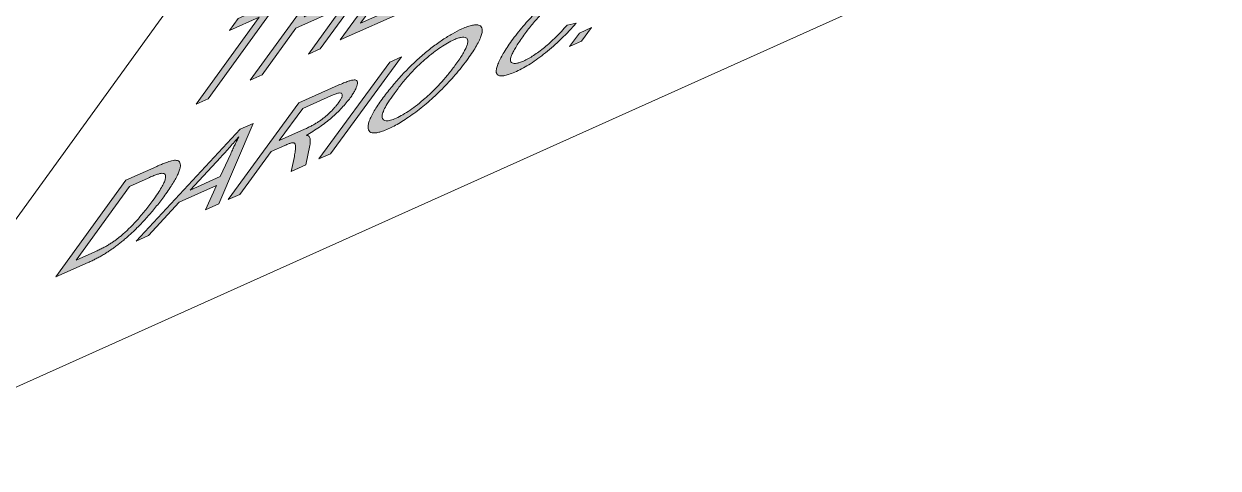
# Model space of a CAD drawing. Header units: millimetres. Extents: x 63.4 to 146.5, y -188.5 to -109.4.
# Drawn here: x 91.57 to 108.88, y -188.48 to -182.04 of the extents above; entities that cross this region are included whole.
import ezdxf

# ---------------------------------------------------------------- set-up
doc = ezdxf.new("R2010")
doc.units = ezdxf.units.MM
doc.header["$MEASUREMENT"] = 0
doc.layers.add('Ebene 1', color=7, linetype='Continuous', lineweight=0)

# ---------------------------------------------------------------- blocks, each defined once
blk = doc.blocks.new('Block_3')
at = {"layer": 'Ebene 1'}
blk.add_lwpolyline([(108.203, -161.709), (88.838, -188.484), (63.429, -151.578), (79.28, -121.897)], close=True, dxfattribs=at)
blk = doc.blocks.new('Block_2')
at = {"layer": 'Ebene 1'}
blk.add_blockref('Block_3', (0, 0), dxfattribs=at)
blk = doc.blocks.new('Block_7')
at = {"layer": 'Ebene 1', "true_color": 0x1d1d1b, "transparency": 33554687}
h = blk.add_hatch(color=250, dxfattribs=at)
h.dxf.hatch_style = 2
h.paths.add_polyline_path([(98.129, -180.431), (97.194, -180.846), (96.152, -182.277), (97.113, -181.848), (97.236, -181.679), (96.446, -182.032), (96.799, -181.548), (97.512, -181.23), (97.636, -181.06), (96.923, -181.378), (97.242, -180.94), (98.005, -180.601), (98.129, -180.431)])
h = blk.add_hatch(color=250, dxfattribs=at)
h.dxf.hatch_style = 2
h.paths.add_polyline_path([(96.906, -180.974), (96.734, -181.051), (96.304, -181.641), (95.632, -181.941), (96.06, -181.35), (95.887, -181.427), (94.85, -182.858), (95.022, -182.781), (95.511, -182.108), (96.183, -181.808), (95.693, -182.482), (95.864, -182.405), (96.906, -180.974)])
h = blk.add_hatch(color=250, dxfattribs=at)
h.dxf.hatch_style = 2
edge = h.paths.add_edge_path()
edge.add_spline(control_points=[(99.785, -181.28), (99.757, -181.293), (99.728, -181.307), (99.699, -181.322), (99.67, -181.338), (99.64, -181.355), (99.609, -181.373), (99.578, -181.392), (99.546, -181.412), (99.514, -181.434), (99.481, -181.456), (99.448, -181.479), (99.414, -181.504), (99.38, -181.528), (99.347, -181.554), (99.313, -181.581), (99.28, -181.607), (99.246, -181.635), (99.213, -181.664), (99.179, -181.693), (99.146, -181.722), (99.113, -181.753), (99.08, -181.784), (99.047, -181.816), (99.014, -181.849), (98.982, -181.882), (98.95, -181.915), (98.919, -181.949), (98.887, -181.982), (98.857, -182.017), (98.827, -182.052), (98.797, -182.086), (98.768, -182.122), (98.739, -182.157), (98.711, -182.193), (98.683, -182.229), (98.656, -182.266), (98.631, -182.299), (98.608, -182.331), (98.588, -182.362), (98.567, -182.393), (98.547, -182.423), (98.53, -182.452), (98.512, -182.48), (98.497, -182.508), (98.483, -182.534), (98.468, -182.561), (98.456, -182.586), (98.445, -182.611), (98.435, -182.635), (98.427, -182.657), (98.422, -182.676), (98.417, -182.695), (98.414, -182.713), (98.414, -182.727), (98.414, -182.742), (98.416, -182.755), (98.421, -182.765), (98.426, -182.776), (98.433, -182.784), (98.443, -182.789), (98.454, -182.795), (98.467, -182.798), (98.483, -182.798), (98.499, -182.799), (98.518, -182.797), (98.54, -182.792), (98.562, -182.787), (98.587, -182.78), (98.615, -182.77), (98.643, -182.76), (98.674, -182.748), (98.708, -182.733), (98.74, -182.718), (98.774, -182.701), (98.808, -182.682), (98.842, -182.664), (98.876, -182.643), (98.911, -182.621), (98.947, -182.598), (98.982, -182.574), (99.019, -182.548), (99.055, -182.521), (99.092, -182.493), (99.129, -182.463), (99.167, -182.433), (99.204, -182.401), (99.242, -182.368), (99.279, -182.335), (99.316, -182.3), (99.353, -182.265), (99.39, -182.229), (99.427, -182.191), (99.464, -182.153), (99.501, -182.114), (99.538, -182.074), (99.574, -182.032), (99.574, -182.032), (99.442, -182.06), (99.442, -182.06), (99.414, -182.092), (99.387, -182.122), (99.36, -182.152), (99.332, -182.181), (99.305, -182.21), (99.278, -182.237), (99.25, -182.264), (99.223, -182.29), (99.196, -182.314), (99.168, -182.339), (99.141, -182.362), (99.113, -182.385), (99.086, -182.407), (99.06, -182.428), (99.034, -182.447), (99.007, -182.466), (98.982, -182.484), (98.956, -182.501), (98.931, -182.517), (98.906, -182.532), (98.881, -182.545), (98.857, -182.559), (98.832, -182.571), (98.809, -182.582), (98.79, -182.59), (98.772, -182.597), (98.756, -182.602), (98.74, -182.608), (98.725, -182.612), (98.711, -182.614), (98.698, -182.617), (98.685, -182.617), (98.674, -182.617), (98.664, -182.616), (98.654, -182.614), (98.646, -182.61), (98.637, -182.606), (98.631, -182.601), (98.626, -182.594), (98.622, -182.587), (98.62, -182.578), (98.62, -182.567), (98.62, -182.556), (98.622, -182.543), (98.627, -182.528), (98.631, -182.513), (98.638, -182.496), (98.647, -182.476), (98.656, -182.458), (98.666, -182.438), (98.678, -182.417), (98.689, -182.396), (98.703, -182.373), (98.718, -182.349), (98.733, -182.325), (98.75, -182.299), (98.769, -182.272), (98.788, -182.245), (98.808, -182.216), (98.83, -182.186), (98.847, -182.163), (98.865, -182.14), (98.883, -182.117), (98.902, -182.093), (98.921, -182.07), (98.941, -182.046), (98.961, -182.022), (98.981, -181.997), (99.003, -181.973), (99.024, -181.948), (99.046, -181.924), (99.069, -181.899), (99.091, -181.874), (99.114, -181.85), (99.138, -181.827), (99.162, -181.803), (99.186, -181.78), (99.21, -181.757), (99.234, -181.735), (99.259, -181.713), (99.284, -181.692), (99.309, -181.67), (99.335, -181.649), (99.361, -181.629), (99.387, -181.609), (99.413, -181.589), (99.438, -181.571), (99.464, -181.553), (99.489, -181.537), (99.514, -181.521), (99.539, -181.506), (99.564, -181.491), (99.588, -181.478), (99.613, -181.465), (99.637, -181.453), (99.662, -181.442), (99.683, -181.433), (99.702, -181.425), (99.719, -181.419), (99.736, -181.414), (99.752, -181.41), (99.765, -181.408), (99.778, -181.406), (99.789, -181.406), (99.799, -181.407), (99.808, -181.409), (99.815, -181.413), (99.821, -181.418), (99.826, -181.424), (99.829, -181.431), (99.83, -181.441), (99.831, -181.451), (99.83, -181.462), (99.826, -181.476), (99.823, -181.49), (99.818, -181.506), (99.811, -181.524), (99.803, -181.542), (99.794, -181.562), (99.783, -181.584), (99.783, -181.584), (99.98, -181.467), (99.98, -181.467), (99.996, -181.438), (100.008, -181.413), (100.017, -181.389), (100.027, -181.366), (100.033, -181.345), (100.037, -181.327), (100.04, -181.308), (100.041, -181.292), (100.038, -181.279), (100.036, -181.266), (100.03, -181.255), (100.022, -181.247), (100.014, -181.238), (100.003, -181.233), (99.989, -181.23), (99.975, -181.227), (99.958, -181.227), (99.938, -181.23), (99.918, -181.233), (99.896, -181.238), (99.87, -181.247), (99.844, -181.255), (99.816, -181.266), (99.785, -181.28)], knot_values=[0, 0, 0, 0, 1, 1, 1, 2, 2, 2, 3, 3, 3, 4, 4, 4, 5, 5, 5, 6, 6, 6, 7, 7, 7, 8, 8, 8, 9, 9, 9, 10, 10, 10, 11, 11, 11, 12, 12, 12, 13, 13, 13, 14, 14, 14, 15, 15, 15, 16, 16, 16, 17, 17, 17, 18, 18, 18, 19, 19, 19, 20, 20, 20, 21, 21, 21, 22, 22, 22, 23, 23, 23, 24, 24, 24, 25, 25, 25, 26, 26, 26, 27, 27, 27, 28, 28, 28, 29, 29, 29, 30, 30, 30, 31, 31, 31, 32, 32, 32, 33, 33, 33, 34, 34, 34, 35, 35, 35, 36, 36, 36, 37, 37, 37, 38, 38, 38, 39, 39, 39, 40, 40, 40, 41, 41, 41, 42, 42, 42, 43, 43, 43, 44, 44, 44, 45, 45, 45, 46, 46, 46, 47, 47, 47, 48, 48, 48, 49, 49, 49, 50, 50, 50, 51, 51, 51, 52, 52, 52, 53, 53, 53, 54, 54, 54, 55, 55, 55, 56, 56, 56, 57, 57, 57, 58, 58, 58, 59, 59, 59, 60, 60, 60, 61, 61, 61, 62, 62, 62, 63, 63, 63, 64, 64, 64, 65, 65, 65, 66, 66, 66, 67, 67, 67, 68, 68, 68, 69, 69, 69, 70, 70, 70, 71, 71, 71, 72, 72, 72, 73, 73, 73, 74, 74, 74, 75, 75, 75, 76, 76, 76, 77, 77, 77, 78, 78, 78, 79, 79, 79, 80, 80, 80, 81, 81, 81, 82, 82, 82, 82], degree=3, periodic=0)
edge.add_line((99.785, -181.28), (99.785, -181.28))
h = blk.add_hatch(color=250, dxfattribs=at)
h.dxf.hatch_style = 2
h.paths.add_polyline_path([(95.705, -181.508), (94.673, -181.967), (94.55, -182.138), (94.978, -181.947), (94.067, -183.207), (94.24, -183.13), (95.152, -181.87), (95.582, -181.679), (95.705, -181.508)])
h = blk.add_hatch(color=250, dxfattribs=at)
h.dxf.hatch_style = 2
edge = h.paths.add_edge_path()
edge.add_spline(control_points=[(97.917, -182.116), (97.872, -182.136), (97.827, -182.159), (97.78, -182.186), (97.733, -182.212), (97.686, -182.242), (97.637, -182.275), (97.588, -182.308), (97.538, -182.344), (97.487, -182.383), (97.437, -182.422), (97.385, -182.465), (97.332, -182.51), (97.279, -182.556), (97.228, -182.604), (97.178, -182.652), (97.127, -182.701), (97.079, -182.752), (97.031, -182.804), (96.983, -182.856), (96.937, -182.91), (96.892, -182.965), (96.847, -183.02), (96.803, -183.076), (96.761, -183.134), (96.738, -183.165), (96.717, -183.195), (96.698, -183.223), (96.679, -183.252), (96.662, -183.28), (96.646, -183.306), (96.631, -183.332), (96.617, -183.358), (96.605, -183.382), (96.593, -183.406), (96.583, -183.43), (96.575, -183.452), (96.567, -183.474), (96.562, -183.494), (96.559, -183.511), (96.556, -183.529), (96.556, -183.545), (96.558, -183.558), (96.56, -183.572), (96.564, -183.584), (96.571, -183.593), (96.577, -183.603), (96.587, -183.611), (96.598, -183.616), (96.61, -183.621), (96.625, -183.624), (96.641, -183.625), (96.658, -183.625), (96.676, -183.623), (96.697, -183.619), (96.718, -183.615), (96.741, -183.609), (96.766, -183.6), (96.792, -183.592), (96.819, -183.581), (96.85, -183.567), (96.877, -183.555), (96.905, -183.541), (96.935, -183.525), (96.964, -183.51), (96.994, -183.492), (97.025, -183.474), (97.056, -183.455), (97.088, -183.434), (97.121, -183.412), (97.153, -183.39), (97.187, -183.366), (97.222, -183.341), (97.256, -183.316), (97.29, -183.29), (97.325, -183.263), (97.359, -183.236), (97.393, -183.208), (97.426, -183.179), (97.46, -183.149), (97.494, -183.119), (97.528, -183.087), (97.561, -183.056), (97.595, -183.023), (97.629, -182.989), (97.663, -182.955), (97.696, -182.921), (97.728, -182.886), (97.759, -182.852), (97.79, -182.818), (97.82, -182.783), (97.849, -182.749), (97.878, -182.714), (97.906, -182.679), (97.934, -182.645), (97.961, -182.61), (97.987, -182.574), (98.013, -182.539), (98.036, -182.505), (98.058, -182.473), (98.079, -182.441), (98.099, -182.411), (98.116, -182.382), (98.133, -182.353), (98.148, -182.326), (98.161, -182.301), (98.173, -182.275), (98.184, -182.251), (98.193, -182.229), (98.201, -182.206), (98.206, -182.186), (98.209, -182.169), (98.212, -182.151), (98.213, -182.135), (98.211, -182.121), (98.208, -182.108), (98.204, -182.096), (98.197, -182.087), (98.19, -182.077), (98.18, -182.07), (98.168, -182.065), (98.155, -182.06), (98.141, -182.058), (98.125, -182.058), (98.108, -182.057), (98.089, -182.059), (98.069, -182.064), (98.048, -182.068), (98.025, -182.074), (97.999, -182.083), (97.974, -182.092), (97.947, -182.103), (97.917, -182.116)], knot_values=[0, 0, 0, 0, 1, 1, 1, 2, 2, 2, 3, 3, 3, 4, 4, 4, 5, 5, 5, 6, 6, 6, 7, 7, 7, 8, 8, 8, 9, 9, 9, 10, 10, 10, 11, 11, 11, 12, 12, 12, 13, 13, 13, 14, 14, 14, 15, 15, 15, 16, 16, 16, 17, 17, 17, 18, 18, 18, 19, 19, 19, 20, 20, 20, 21, 21, 21, 22, 22, 22, 23, 23, 23, 24, 24, 24, 25, 25, 25, 26, 26, 26, 27, 27, 27, 28, 28, 28, 29, 29, 29, 30, 30, 30, 31, 31, 31, 32, 32, 32, 33, 33, 33, 34, 34, 34, 35, 35, 35, 36, 36, 36, 37, 37, 37, 38, 38, 38, 39, 39, 39, 40, 40, 40, 41, 41, 41, 42, 42, 42, 43, 43, 43, 44, 44, 44, 44], degree=3, periodic=0)
edge.add_line((97.917, -182.116), (97.917, -182.116))
edge = h.paths.add_edge_path()
edge.add_spline(control_points=[(96.963, -183.41), (96.933, -183.424), (96.905, -183.434), (96.882, -183.441), (96.858, -183.447), (96.838, -183.45), (96.821, -183.449), (96.805, -183.449), (96.791, -183.444), (96.782, -183.437), (96.772, -183.429), (96.765, -183.418), (96.762, -183.403), (96.76, -183.388), (96.761, -183.369), (96.767, -183.347), (96.773, -183.325), (96.783, -183.3), (96.797, -183.271), (96.811, -183.243), (96.83, -183.211), (96.852, -183.175), (96.875, -183.14), (96.902, -183.101), (96.933, -183.059), (96.972, -183.006), (97.01, -182.956), (97.048, -182.908), (97.087, -182.861), (97.125, -182.816), (97.163, -182.774), (97.201, -182.731), (97.239, -182.692), (97.278, -182.654), (97.316, -182.617), (97.354, -182.582), (97.393, -182.55), (97.431, -182.517), (97.468, -182.487), (97.504, -182.459), (97.54, -182.432), (97.575, -182.407), (97.609, -182.384), (97.643, -182.361), (97.676, -182.341), (97.708, -182.322), (97.74, -182.304), (97.771, -182.288), (97.802, -182.275), (97.822, -182.266), (97.841, -182.258), (97.859, -182.252), (97.877, -182.246), (97.893, -182.242), (97.907, -182.239), (97.922, -182.237), (97.935, -182.236), (97.946, -182.237), (97.958, -182.237), (97.968, -182.24), (97.976, -182.244), (97.984, -182.248), (97.99, -182.254), (97.995, -182.262), (97.999, -182.269), (98.002, -182.278), (98.002, -182.289), (98.003, -182.3), (98.002, -182.312), (97.999, -182.326), (97.996, -182.34), (97.991, -182.356), (97.984, -182.373), (97.977, -182.39), (97.968, -182.409), (97.957, -182.43), (97.946, -182.45), (97.934, -182.472), (97.92, -182.495), (97.906, -182.518), (97.89, -182.543), (97.873, -182.568), (97.855, -182.594), (97.836, -182.621), (97.815, -182.649), (97.782, -182.695), (97.748, -182.739), (97.713, -182.781), (97.679, -182.823), (97.643, -182.864), (97.608, -182.903), (97.572, -182.943), (97.535, -182.981), (97.498, -183.017), (97.461, -183.053), (97.423, -183.088), (97.385, -183.122), (97.347, -183.156), (97.309, -183.187), (97.273, -183.215), (97.236, -183.244), (97.2, -183.271), (97.165, -183.295), (97.13, -183.319), (97.095, -183.341), (97.062, -183.36), (97.028, -183.379), (96.995, -183.396), (96.963, -183.41)], knot_values=[0, 0, 0, 0, 1, 1, 1, 2, 2, 2, 3, 3, 3, 4, 4, 4, 5, 5, 5, 6, 6, 6, 7, 7, 7, 8, 8, 8, 9, 9, 9, 10, 10, 10, 11, 11, 11, 12, 12, 12, 13, 13, 13, 14, 14, 14, 15, 15, 15, 16, 16, 16, 17, 17, 17, 18, 18, 18, 19, 19, 19, 20, 20, 20, 21, 21, 21, 22, 22, 22, 23, 23, 23, 24, 24, 24, 25, 25, 25, 26, 26, 26, 27, 27, 27, 28, 28, 28, 29, 29, 29, 30, 30, 30, 31, 31, 31, 32, 32, 32, 33, 33, 33, 34, 34, 34, 35, 35, 35, 36, 36, 36, 36], degree=3, periodic=0)
edge.add_line((96.963, -183.41), (96.963, -183.41))
h = blk.add_hatch(color=250, dxfattribs=at)
h.dxf.hatch_style = 2
h.paths.add_polyline_path([(99.796, -182.097), (99.62, -182.176), (99.474, -182.371), (99.65, -182.292), (99.796, -182.097)])
h = blk.add_hatch(color=250, dxfattribs=at)
h.dxf.hatch_style = 2
h.paths.add_polyline_path([(97.043, -182.523), (96.873, -182.599), (95.845, -184.002), (96.014, -183.926), (97.043, -182.523)])
h = blk.add_hatch(color=250, dxfattribs=at)
h.dxf.hatch_style = 2
edge = h.paths.add_edge_path()
edge.add_spline(control_points=[(96.123, -182.934), (96.123, -182.934), (95.554, -183.189), (95.554, -183.189), (95.554, -183.189), (94.531, -184.592), (94.531, -184.592), (94.531, -184.592), (94.701, -184.516), (94.701, -184.516), (94.701, -184.516), (95.153, -183.895), (95.153, -183.895), (95.153, -183.895), (95.351, -183.807), (95.351, -183.807), (95.362, -183.802), (95.372, -183.797), (95.381, -183.794), (95.39, -183.79), (95.398, -183.786), (95.406, -183.784), (95.413, -183.781), (95.419, -183.778), (95.425, -183.776), (95.431, -183.775), (95.436, -183.773), (95.44, -183.772), (95.445, -183.77), (95.45, -183.769), (95.455, -183.769), (95.46, -183.768), (95.464, -183.768), (95.468, -183.768), (95.473, -183.768), (95.476, -183.769), (95.48, -183.769), (95.484, -183.77), (95.487, -183.772), (95.49, -183.773), (95.493, -183.775), (95.495, -183.778), (95.497, -183.781), (95.5, -183.785), (95.501, -183.789), (95.503, -183.793), (95.504, -183.798), (95.505, -183.803), (95.506, -183.809), (95.506, -183.816), (95.506, -183.823), (95.505, -183.831), (95.506, -183.838), (95.505, -183.846), (95.505, -183.855), (95.504, -183.865), (95.503, -183.875), (95.502, -183.886), (95.5, -183.898), (95.499, -183.91), (95.496, -183.923), (95.494, -183.937), (95.492, -183.951), (95.49, -183.966), (95.49, -183.966), (95.444, -184.182), (95.444, -184.182), (95.444, -184.182), (95.657, -184.086), (95.657, -184.086), (95.657, -184.086), (95.712, -183.807), (95.712, -183.807), (95.715, -183.793), (95.717, -183.78), (95.719, -183.768), (95.72, -183.756), (95.721, -183.744), (95.72, -183.734), (95.72, -183.724), (95.719, -183.714), (95.717, -183.706), (95.715, -183.697), (95.712, -183.69), (95.708, -183.684), (95.707, -183.68), (95.705, -183.677), (95.702, -183.674), (95.7, -183.671), (95.696, -183.669), (95.692, -183.667), (95.688, -183.665), (95.683, -183.663), (95.677, -183.662), (95.672, -183.66), (95.666, -183.659), (95.659, -183.659), (95.692, -183.641), (95.726, -183.622), (95.758, -183.602), (95.79, -183.582), (95.822, -183.562), (95.853, -183.54), (95.883, -183.519), (95.913, -183.497), (95.942, -183.475), (95.971, -183.453), (95.999, -183.43), (96.026, -183.406), (96.053, -183.382), (96.079, -183.359), (96.104, -183.335), (96.129, -183.311), (96.153, -183.287), (96.176, -183.262), (96.199, -183.238), (96.221, -183.213), (96.241, -183.189), (96.262, -183.164), (96.281, -183.139), (96.3, -183.114), (96.314, -183.095), (96.326, -183.077), (96.337, -183.059), (96.348, -183.042), (96.358, -183.026), (96.366, -183.01), (96.375, -182.994), (96.382, -182.98), (96.387, -182.966), (96.393, -182.952), (96.397, -182.938), (96.4, -182.926), (96.403, -182.914), (96.404, -182.904), (96.404, -182.895), (96.404, -182.886), (96.401, -182.878), (96.398, -182.872), (96.394, -182.866), (96.389, -182.862), (96.382, -182.859), (96.375, -182.857), (96.366, -182.855), (96.356, -182.856), (96.346, -182.856), (96.334, -182.858), (96.319, -182.861), (96.304, -182.864), (96.287, -182.869), (96.268, -182.876), (96.249, -182.882), (96.227, -182.89), (96.203, -182.9), (96.179, -182.91), (96.152, -182.921), (96.123, -182.934)], knot_values=[0, 0, 0, 0, 1, 1, 1, 2, 2, 2, 3, 3, 3, 4, 4, 4, 5, 5, 5, 6, 6, 6, 7, 7, 7, 8, 8, 8, 9, 9, 9, 10, 10, 10, 11, 11, 11, 12, 12, 12, 13, 13, 13, 14, 14, 14, 15, 15, 15, 16, 16, 16, 17, 17, 17, 18, 18, 18, 19, 19, 19, 20, 20, 20, 21, 21, 21, 22, 22, 22, 23, 23, 23, 24, 24, 24, 25, 25, 25, 26, 26, 26, 27, 27, 27, 28, 28, 28, 29, 29, 29, 30, 30, 30, 31, 31, 31, 32, 32, 32, 33, 33, 33, 34, 34, 34, 35, 35, 35, 36, 36, 36, 37, 37, 37, 38, 38, 38, 39, 39, 39, 40, 40, 40, 41, 41, 41, 42, 42, 42, 43, 43, 43, 44, 44, 44, 45, 45, 45, 46, 46, 46, 47, 47, 47, 48, 48, 48, 49, 49, 49, 50, 50, 50, 51, 51, 51, 52, 52, 52, 52], degree=3, periodic=0)
edge.add_line((96.123, -182.934), (96.123, -182.934))
edge = h.paths.add_edge_path()
edge.add_spline(control_points=[(95.271, -183.734), (95.271, -183.734), (95.61, -183.269), (95.61, -183.269), (95.61, -183.269), (96.016, -183.088), (96.016, -183.088), (96.04, -183.077), (96.061, -183.068), (96.08, -183.062), (96.099, -183.055), (96.115, -183.05), (96.129, -183.048), (96.142, -183.045), (96.153, -183.045), (96.162, -183.046), (96.17, -183.048), (96.176, -183.052), (96.179, -183.057), (96.182, -183.063), (96.183, -183.071), (96.182, -183.079), (96.182, -183.088), (96.179, -183.098), (96.175, -183.109), (96.17, -183.12), (96.164, -183.133), (96.156, -183.146), (96.147, -183.16), (96.137, -183.175), (96.125, -183.192), (96.117, -183.203), (96.108, -183.215), (96.098, -183.226), (96.089, -183.238), (96.079, -183.25), (96.068, -183.262), (96.058, -183.274), (96.047, -183.286), (96.035, -183.298), (96.023, -183.31), (96.011, -183.322), (95.998, -183.334), (95.985, -183.346), (95.972, -183.358), (95.959, -183.37), (95.945, -183.382), (95.932, -183.393), (95.918, -183.404), (95.904, -183.415), (95.891, -183.425), (95.877, -183.436), (95.863, -183.446), (95.849, -183.455), (95.835, -183.465), (95.82, -183.474), (95.806, -183.483), (95.79, -183.492), (95.775, -183.501), (95.759, -183.51), (95.743, -183.519), (95.726, -183.528), (95.709, -183.536), (95.691, -183.545), (95.673, -183.554), (95.654, -183.563), (95.635, -183.571), (95.635, -183.571), (95.271, -183.734), (95.271, -183.734)], knot_values=[0, 0, 0, 0, 1, 1, 1, 2, 2, 2, 3, 3, 3, 4, 4, 4, 5, 5, 5, 6, 6, 6, 7, 7, 7, 8, 8, 8, 9, 9, 9, 10, 10, 10, 11, 11, 11, 12, 12, 12, 13, 13, 13, 14, 14, 14, 15, 15, 15, 16, 16, 16, 17, 17, 17, 18, 18, 18, 19, 19, 19, 20, 20, 20, 21, 21, 21, 22, 22, 22, 23, 23, 23, 23], degree=3, periodic=0)
edge.add_line((95.271, -183.734), (95.271, -183.734))
h = blk.add_hatch(color=250, dxfattribs=at)
h.dxf.hatch_style = 2
edge = h.paths.add_edge_path()
edge.add_spline(control_points=[(94.891, -183.486), (94.891, -183.486), (94.705, -183.568), (94.705, -183.568), (94.705, -183.568), (93.194, -185.192), (93.194, -185.192), (93.194, -185.192), (93.374, -185.111), (93.374, -185.111), (93.374, -185.111), (93.821, -184.627), (93.821, -184.627), (93.821, -184.627), (94.359, -184.385), (94.359, -184.385), (94.359, -184.385), (94.202, -184.74), (94.202, -184.74), (94.202, -184.74), (94.395, -184.653), (94.395, -184.653), (94.395, -184.653), (94.891, -183.486), (94.891, -183.486)], knot_values=[0, 0, 0, 0, 1, 1, 1, 2, 2, 2, 3, 3, 3, 4, 4, 4, 5, 5, 5, 6, 6, 6, 7, 7, 7, 8, 8, 8, 8], degree=3, periodic=0)
edge.add_line((94.891, -183.486), (94.891, -183.486))
edge = h.paths.add_edge_path()
edge.add_spline(control_points=[(93.979, -184.454), (93.979, -184.454), (94.421, -183.978), (94.421, -183.978), (94.444, -183.952), (94.467, -183.927), (94.49, -183.902), (94.513, -183.877), (94.535, -183.852), (94.557, -183.827), (94.579, -183.802), (94.601, -183.777), (94.622, -183.752), (94.643, -183.728), (94.664, -183.703), (94.685, -183.679), (94.676, -183.695), (94.667, -183.713), (94.658, -183.732), (94.649, -183.75), (94.639, -183.77), (94.629, -183.791), (94.619, -183.811), (94.609, -183.833), (94.599, -183.856), (94.588, -183.879), (94.577, -183.903), (94.566, -183.928), (94.566, -183.928), (94.416, -184.258), (94.416, -184.258), (94.416, -184.258), (93.979, -184.454), (93.979, -184.454)], knot_values=[0, 0, 0, 0, 1, 1, 1, 2, 2, 2, 3, 3, 3, 4, 4, 4, 5, 5, 5, 6, 6, 6, 7, 7, 7, 8, 8, 8, 9, 9, 9, 10, 10, 10, 11, 11, 11, 11], degree=3, periodic=0)
edge.add_line((93.979, -184.454), (93.979, -184.454))
h = blk.add_hatch(color=250, dxfattribs=at)
h.dxf.hatch_style = 2
edge = h.paths.add_edge_path()
edge.add_spline(control_points=[(93.494, -184.11), (93.494, -184.11), (93.047, -184.31), (93.047, -184.31), (93.047, -184.31), (92.034, -185.713), (92.034, -185.713), (92.034, -185.713), (92.5, -185.504), (92.5, -185.504), (92.519, -185.495), (92.538, -185.487), (92.557, -185.477), (92.576, -185.468), (92.595, -185.459), (92.614, -185.449), (92.632, -185.44), (92.651, -185.43), (92.669, -185.42), (92.687, -185.41), (92.705, -185.399), (92.723, -185.389), (92.741, -185.378), (92.759, -185.367), (92.776, -185.355), (92.794, -185.344), (92.811, -185.333), (92.828, -185.321), (92.845, -185.309), (92.862, -185.298), (92.879, -185.286), (92.896, -185.274), (92.912, -185.262), (92.929, -185.249), (92.945, -185.236), (92.961, -185.223), (92.978, -185.209), (92.995, -185.196), (93.012, -185.181), (93.029, -185.166), (93.047, -185.152), (93.064, -185.136), (93.082, -185.12), (93.1, -185.104), (93.118, -185.087), (93.137, -185.069), (93.156, -185.052), (93.175, -185.034), (93.194, -185.015), (93.213, -184.996), (93.233, -184.977), (93.252, -184.957), (93.272, -184.936), (93.292, -184.915), (93.312, -184.894), (93.332, -184.872), (93.352, -184.85), (93.372, -184.826), (93.393, -184.804), (93.413, -184.78), (93.433, -184.757), (93.453, -184.733), (93.473, -184.708), (93.493, -184.683), (93.513, -184.659), (93.533, -184.633), (93.553, -184.608), (93.573, -184.582), (93.592, -184.556), (93.611, -184.529), (93.634, -184.498), (93.655, -184.468), (93.675, -184.439), (93.694, -184.41), (93.712, -184.383), (93.728, -184.357), (93.744, -184.331), (93.758, -184.306), (93.771, -184.283), (93.783, -184.259), (93.794, -184.237), (93.803, -184.216), (93.813, -184.196), (93.82, -184.177), (93.826, -184.16), (93.831, -184.142), (93.835, -184.127), (93.837, -184.112), (93.839, -184.098), (93.838, -184.085), (93.836, -184.074), (93.834, -184.063), (93.83, -184.053), (93.824, -184.045), (93.82, -184.039), (93.815, -184.034), (93.808, -184.03), (93.801, -184.026), (93.793, -184.023), (93.783, -184.022), (93.774, -184.021), (93.763, -184.02), (93.75, -184.021), (93.738, -184.022), (93.725, -184.025), (93.71, -184.028), (93.699, -184.031), (93.686, -184.034), (93.671, -184.039), (93.657, -184.044), (93.641, -184.05), (93.623, -184.057), (93.605, -184.063), (93.585, -184.071), (93.564, -184.08), (93.543, -184.089), (93.519, -184.099), (93.494, -184.11)], knot_values=[0, 0, 0, 0, 1, 1, 1, 2, 2, 2, 3, 3, 3, 4, 4, 4, 5, 5, 5, 6, 6, 6, 7, 7, 7, 8, 8, 8, 9, 9, 9, 10, 10, 10, 11, 11, 11, 12, 12, 12, 13, 13, 13, 14, 14, 14, 15, 15, 15, 16, 16, 16, 17, 17, 17, 18, 18, 18, 19, 19, 19, 20, 20, 20, 21, 21, 21, 22, 22, 22, 23, 23, 23, 24, 24, 24, 25, 25, 25, 26, 26, 26, 27, 27, 27, 28, 28, 28, 29, 29, 29, 30, 30, 30, 31, 31, 31, 32, 32, 32, 33, 33, 33, 34, 34, 34, 35, 35, 35, 36, 36, 36, 37, 37, 37, 38, 38, 38, 39, 39, 39, 39], degree=3, periodic=0)
edge.add_line((93.494, -184.11), (93.494, -184.11))
edge = h.paths.add_edge_path()
edge.add_spline(control_points=[(92.326, -185.471), (92.326, -185.471), (93.099, -184.4), (93.099, -184.4), (93.099, -184.4), (93.369, -184.28), (93.369, -184.28), (93.394, -184.268), (93.418, -184.258), (93.439, -184.25), (93.46, -184.241), (93.479, -184.234), (93.496, -184.228), (93.512, -184.222), (93.527, -184.218), (93.539, -184.215), (93.552, -184.212), (93.562, -184.21), (93.57, -184.21), (93.581, -184.209), (93.59, -184.211), (93.598, -184.214), (93.605, -184.217), (93.611, -184.222), (93.615, -184.229), (93.619, -184.237), (93.621, -184.245), (93.622, -184.256), (93.622, -184.267), (93.621, -184.28), (93.619, -184.294), (93.615, -184.309), (93.609, -184.327), (93.599, -184.348), (93.59, -184.368), (93.578, -184.391), (93.563, -184.417), (93.548, -184.443), (93.53, -184.471), (93.509, -184.503), (93.488, -184.534), (93.464, -184.568), (93.437, -184.605), (93.418, -184.632), (93.399, -184.658), (93.38, -184.683), (93.361, -184.707), (93.342, -184.732), (93.323, -184.755), (93.304, -184.779), (93.285, -184.802), (93.266, -184.824), (93.247, -184.846), (93.228, -184.868), (93.21, -184.889), (93.191, -184.91), (93.172, -184.93), (93.153, -184.95), (93.134, -184.97), (93.115, -184.989), (93.096, -185.007), (93.078, -185.025), (93.059, -185.043), (93.041, -185.06), (93.023, -185.077), (93.005, -185.093), (92.987, -185.108), (92.974, -185.119), (92.96, -185.13), (92.947, -185.141), (92.933, -185.152), (92.92, -185.162), (92.906, -185.173), (92.892, -185.183), (92.878, -185.193), (92.863, -185.203), (92.849, -185.213), (92.834, -185.223), (92.819, -185.232), (92.803, -185.242), (92.787, -185.252), (92.771, -185.262), (92.754, -185.271), (92.736, -185.281), (92.718, -185.29), (92.7, -185.3), (92.681, -185.31), (92.661, -185.319), (92.641, -185.329), (92.621, -185.338), (92.599, -185.348), (92.599, -185.348), (92.326, -185.471), (92.326, -185.471)], knot_values=[0, 0, 0, 0, 1, 1, 1, 2, 2, 2, 3, 3, 3, 4, 4, 4, 5, 5, 5, 6, 6, 6, 7, 7, 7, 8, 8, 8, 9, 9, 9, 10, 10, 10, 11, 11, 11, 12, 12, 12, 13, 13, 13, 14, 14, 14, 15, 15, 15, 16, 16, 16, 17, 17, 17, 18, 18, 18, 19, 19, 19, 20, 20, 20, 21, 21, 21, 22, 22, 22, 23, 23, 23, 24, 24, 24, 25, 25, 25, 26, 26, 26, 27, 27, 27, 28, 28, 28, 29, 29, 29, 30, 30, 30, 31, 31, 31, 31], degree=3, periodic=0)
edge.add_line((92.326, -185.471), (92.326, -185.471))
at = {"layer": 'Ebene 1'}
for points in [[(98.129, -180.431), (97.194, -180.846), (96.152, -182.277), (97.113, -181.848), (97.236, -181.679), (96.446, -182.032), (96.799, -181.548), (97.512, -181.23), (97.636, -181.06), (96.923, -181.378), (97.242, -180.94), (98.005, -180.601), (98.129, -180.431)], [(96.906, -180.974), (96.734, -181.051), (96.304, -181.641), (95.632, -181.941), (96.06, -181.35), (95.887, -181.427), (94.85, -182.858), (95.022, -182.781), (95.511, -182.108), (96.183, -181.808), (95.693, -182.482), (95.864, -182.405), (96.906, -180.974)], [(95.705, -181.508), (94.673, -181.967), (94.55, -182.138), (94.978, -181.947), (94.067, -183.207), (94.24, -183.13), (95.152, -181.87), (95.582, -181.679), (95.705, -181.508)], [(99.796, -182.097), (99.62, -182.176), (99.474, -182.371), (99.65, -182.292), (99.796, -182.097)], [(97.043, -182.523), (96.873, -182.599), (95.845, -184.002), (96.014, -183.926), (97.043, -182.523)]]:
    blk.add_lwpolyline(points, dxfattribs=at)
for points, knots in [([(99.785, -181.28), (99.757, -181.293), (99.728, -181.307), (99.699, -181.322), (99.67, -181.338), (99.64, -181.355), (99.609, -181.373), (99.578, -181.392), (99.546, -181.412), (99.514, -181.434), (99.481, -181.456), (99.448, -181.479), (99.414, -181.504), (99.38, -181.528), (99.347, -181.554), (99.313, -181.581), (99.28, -181.607), (99.246, -181.635), (99.213, -181.664), (99.179, -181.693), (99.146, -181.722), (99.113, -181.753), (99.08, -181.784), (99.047, -181.816), (99.014, -181.849), (98.982, -181.882), (98.95, -181.915), (98.919, -181.949), (98.887, -181.982), (98.857, -182.017), (98.827, -182.052), (98.797, -182.086), (98.768, -182.122), (98.739, -182.157), (98.711, -182.193), (98.683, -182.229), (98.656, -182.266), (98.631, -182.299), (98.608, -182.331), (98.588, -182.362), (98.567, -182.393), (98.547, -182.423), (98.53, -182.452), (98.512, -182.48), (98.497, -182.508), (98.483, -182.534), (98.468, -182.561), (98.456, -182.586), (98.445, -182.611), (98.435, -182.635), (98.427, -182.657), (98.422, -182.676), (98.417, -182.695), (98.414, -182.713), (98.414, -182.727), (98.414, -182.742), (98.416, -182.755), (98.421, -182.765), (98.426, -182.776), (98.433, -182.784), (98.443, -182.789), (98.454, -182.795), (98.467, -182.798), (98.483, -182.798), (98.499, -182.799), (98.518, -182.797), (98.54, -182.792), (98.562, -182.787), (98.587, -182.78), (98.615, -182.77), (98.643, -182.76), (98.674, -182.748), (98.708, -182.733), (98.74, -182.718), (98.774, -182.701), (98.808, -182.682), (98.842, -182.664), (98.876, -182.643), (98.911, -182.621), (98.947, -182.598), (98.982, -182.574), (99.019, -182.548), (99.055, -182.521), (99.092, -182.493), (99.129, -182.463), (99.167, -182.433), (99.204, -182.401), (99.242, -182.368), (99.279, -182.335), (99.316, -182.3), (99.353, -182.265), (99.39, -182.229), (99.427, -182.191), (99.464, -182.153), (99.501, -182.114), (99.538, -182.074), (99.574, -182.032), (99.574, -182.032), (99.442, -182.06), (99.442, -182.06), (99.414, -182.092), (99.387, -182.122), (99.36, -182.152), (99.332, -182.181), (99.305, -182.21), (99.278, -182.237), (99.25, -182.264), (99.223, -182.29), (99.196, -182.314), (99.168, -182.339), (99.141, -182.362), (99.113, -182.385), (99.086, -182.407), (99.06, -182.428), (99.034, -182.447), (99.007, -182.466), (98.982, -182.484), (98.956, -182.501), (98.931, -182.517), (98.906, -182.532), (98.881, -182.545), (98.857, -182.559), (98.832, -182.571), (98.809, -182.582), (98.79, -182.59), (98.772, -182.597), (98.756, -182.602), (98.74, -182.608), (98.725, -182.612), (98.711, -182.614), (98.698, -182.617), (98.685, -182.617), (98.674, -182.617), (98.664, -182.616), (98.654, -182.614), (98.646, -182.61), (98.637, -182.606), (98.631, -182.601), (98.626, -182.594), (98.622, -182.587), (98.62, -182.578), (98.62, -182.567), (98.62, -182.556), (98.622, -182.543), (98.627, -182.528), (98.631, -182.513), (98.638, -182.496), (98.647, -182.476), (98.656, -182.458), (98.666, -182.438), (98.678, -182.417), (98.689, -182.396), (98.703, -182.373), (98.718, -182.349), (98.733, -182.325), (98.75, -182.299), (98.769, -182.272), (98.788, -182.245), (98.808, -182.216), (98.83, -182.186), (98.847, -182.163), (98.865, -182.14), (98.883, -182.117), (98.902, -182.093), (98.921, -182.07), (98.941, -182.046), (98.961, -182.022), (98.981, -181.997), (99.003, -181.973), (99.024, -181.948), (99.046, -181.924), (99.069, -181.899), (99.091, -181.874), (99.114, -181.85), (99.138, -181.827), (99.162, -181.803), (99.186, -181.78), (99.21, -181.757), (99.234, -181.735), (99.259, -181.713), (99.284, -181.692), (99.309, -181.67), (99.335, -181.649), (99.361, -181.629), (99.387, -181.609), (99.413, -181.589), (99.438, -181.571), (99.464, -181.553), (99.489, -181.537), (99.514, -181.521), (99.539, -181.506), (99.564, -181.491), (99.588, -181.478), (99.613, -181.465), (99.637, -181.453), (99.662, -181.442), (99.683, -181.433), (99.702, -181.425), (99.719, -181.419), (99.736, -181.414), (99.752, -181.41), (99.765, -181.408), (99.778, -181.406), (99.789, -181.406), (99.799, -181.407), (99.808, -181.409), (99.815, -181.413), (99.821, -181.418), (99.826, -181.424), (99.829, -181.431), (99.83, -181.441), (99.831, -181.451), (99.83, -181.462), (99.826, -181.476), (99.823, -181.49), (99.818, -181.506), (99.811, -181.524), (99.803, -181.542), (99.794, -181.562), (99.783, -181.584), (99.783, -181.584), (99.98, -181.467), (99.98, -181.467), (99.996, -181.438), (100.008, -181.413), (100.017, -181.389), (100.027, -181.366), (100.033, -181.345), (100.037, -181.327), (100.04, -181.308), (100.041, -181.292), (100.038, -181.279), (100.036, -181.266), (100.03, -181.255), (100.022, -181.247), (100.014, -181.238), (100.003, -181.233), (99.989, -181.23), (99.975, -181.227), (99.958, -181.227), (99.938, -181.23), (99.918, -181.233), (99.896, -181.238), (99.87, -181.247), (99.844, -181.255), (99.816, -181.266), (99.785, -181.28)], [0, 0, 0, 0, 1, 1, 1, 2, 2, 2, 3, 3, 3, 4, 4, 4, 5, 5, 5, 6, 6, 6, 7, 7, 7, 8, 8, 8, 9, 9, 9, 10, 10, 10, 11, 11, 11, 12, 12, 12, 13, 13, 13, 14, 14, 14, 15, 15, 15, 16, 16, 16, 17, 17, 17, 18, 18, 18, 19, 19, 19, 20, 20, 20, 21, 21, 21, 22, 22, 22, 23, 23, 23, 24, 24, 24, 25, 25, 25, 26, 26, 26, 27, 27, 27, 28, 28, 28, 29, 29, 29, 30, 30, 30, 31, 31, 31, 32, 32, 32, 33, 33, 33, 34, 34, 34, 35, 35, 35, 36, 36, 36, 37, 37, 37, 38, 38, 38, 39, 39, 39, 40, 40, 40, 41, 41, 41, 42, 42, 42, 43, 43, 43, 44, 44, 44, 45, 45, 45, 46, 46, 46, 47, 47, 47, 48, 48, 48, 49, 49, 49, 50, 50, 50, 51, 51, 51, 52, 52, 52, 53, 53, 53, 54, 54, 54, 55, 55, 55, 56, 56, 56, 57, 57, 57, 58, 58, 58, 59, 59, 59, 60, 60, 60, 61, 61, 61, 62, 62, 62, 63, 63, 63, 64, 64, 64, 65, 65, 65, 66, 66, 66, 67, 67, 67, 68, 68, 68, 69, 69, 69, 70, 70, 70, 71, 71, 71, 72, 72, 72, 73, 73, 73, 74, 74, 74, 75, 75, 75, 76, 76, 76, 77, 77, 77, 78, 78, 78, 79, 79, 79, 80, 80, 80, 81, 81, 81, 82, 82, 82, 82]), ([(97.917, -182.116), (97.872, -182.136), (97.827, -182.159), (97.78, -182.186), (97.733, -182.212), (97.686, -182.242), (97.637, -182.275), (97.588, -182.308), (97.538, -182.344), (97.487, -182.383), (97.437, -182.422), (97.385, -182.465), (97.332, -182.51), (97.279, -182.556), (97.228, -182.604), (97.178, -182.652), (97.127, -182.701), (97.079, -182.752), (97.031, -182.804), (96.983, -182.856), (96.937, -182.91), (96.892, -182.965), (96.847, -183.02), (96.803, -183.076), (96.761, -183.134), (96.738, -183.165), (96.717, -183.195), (96.698, -183.223), (96.679, -183.252), (96.662, -183.28), (96.646, -183.306), (96.631, -183.332), (96.617, -183.358), (96.605, -183.382), (96.593, -183.406), (96.583, -183.43), (96.575, -183.452), (96.567, -183.474), (96.562, -183.494), (96.559, -183.511), (96.556, -183.529), (96.556, -183.545), (96.558, -183.558), (96.56, -183.572), (96.564, -183.584), (96.571, -183.593), (96.577, -183.603), (96.587, -183.611), (96.598, -183.616), (96.61, -183.621), (96.625, -183.624), (96.641, -183.625), (96.658, -183.625), (96.676, -183.623), (96.697, -183.619), (96.718, -183.615), (96.741, -183.609), (96.766, -183.6), (96.792, -183.592), (96.819, -183.581), (96.85, -183.567), (96.877, -183.555), (96.905, -183.541), (96.935, -183.525), (96.964, -183.51), (96.994, -183.492), (97.025, -183.474), (97.056, -183.455), (97.088, -183.434), (97.121, -183.412), (97.153, -183.39), (97.187, -183.366), (97.222, -183.341), (97.256, -183.316), (97.29, -183.29), (97.325, -183.263), (97.359, -183.236), (97.393, -183.208), (97.426, -183.179), (97.46, -183.149), (97.494, -183.119), (97.528, -183.087), (97.561, -183.056), (97.595, -183.023), (97.629, -182.989), (97.663, -182.955), (97.696, -182.921), (97.728, -182.886), (97.759, -182.852), (97.79, -182.818), (97.82, -182.783), (97.849, -182.749), (97.878, -182.714), (97.906, -182.679), (97.934, -182.645), (97.961, -182.61), (97.987, -182.574), (98.013, -182.539), (98.036, -182.505), (98.058, -182.473), (98.079, -182.441), (98.099, -182.411), (98.116, -182.382), (98.133, -182.353), (98.148, -182.326), (98.161, -182.301), (98.173, -182.275), (98.184, -182.251), (98.193, -182.229), (98.201, -182.206), (98.206, -182.186), (98.209, -182.169), (98.212, -182.151), (98.213, -182.135), (98.211, -182.121), (98.208, -182.108), (98.204, -182.096), (98.197, -182.087), (98.19, -182.077), (98.18, -182.07), (98.168, -182.065), (98.155, -182.06), (98.141, -182.058), (98.125, -182.058), (98.108, -182.057), (98.089, -182.059), (98.069, -182.064), (98.048, -182.068), (98.025, -182.074), (97.999, -182.083), (97.974, -182.092), (97.947, -182.103), (97.917, -182.116)], [0, 0, 0, 0, 1, 1, 1, 2, 2, 2, 3, 3, 3, 4, 4, 4, 5, 5, 5, 6, 6, 6, 7, 7, 7, 8, 8, 8, 9, 9, 9, 10, 10, 10, 11, 11, 11, 12, 12, 12, 13, 13, 13, 14, 14, 14, 15, 15, 15, 16, 16, 16, 17, 17, 17, 18, 18, 18, 19, 19, 19, 20, 20, 20, 21, 21, 21, 22, 22, 22, 23, 23, 23, 24, 24, 24, 25, 25, 25, 26, 26, 26, 27, 27, 27, 28, 28, 28, 29, 29, 29, 30, 30, 30, 31, 31, 31, 32, 32, 32, 33, 33, 33, 34, 34, 34, 35, 35, 35, 36, 36, 36, 37, 37, 37, 38, 38, 38, 39, 39, 39, 40, 40, 40, 41, 41, 41, 42, 42, 42, 43, 43, 43, 44, 44, 44, 44]), ([(96.963, -183.41), (96.933, -183.424), (96.905, -183.434), (96.882, -183.441), (96.858, -183.447), (96.838, -183.45), (96.821, -183.449), (96.805, -183.449), (96.791, -183.444), (96.782, -183.437), (96.772, -183.429), (96.765, -183.418), (96.762, -183.403), (96.76, -183.388), (96.761, -183.369), (96.767, -183.347), (96.773, -183.325), (96.783, -183.3), (96.797, -183.271), (96.811, -183.243), (96.83, -183.211), (96.852, -183.175), (96.875, -183.14), (96.902, -183.101), (96.933, -183.059), (96.972, -183.006), (97.01, -182.956), (97.048, -182.908), (97.087, -182.861), (97.125, -182.816), (97.163, -182.774), (97.201, -182.731), (97.239, -182.692), (97.278, -182.654), (97.316, -182.617), (97.354, -182.582), (97.393, -182.55), (97.431, -182.517), (97.468, -182.487), (97.504, -182.459), (97.54, -182.432), (97.575, -182.407), (97.609, -182.384), (97.643, -182.361), (97.676, -182.341), (97.708, -182.322), (97.74, -182.304), (97.771, -182.288), (97.802, -182.275), (97.822, -182.266), (97.841, -182.258), (97.859, -182.252), (97.877, -182.246), (97.893, -182.242), (97.907, -182.239), (97.922, -182.237), (97.935, -182.236), (97.946, -182.237), (97.958, -182.237), (97.968, -182.24), (97.976, -182.244), (97.984, -182.248), (97.99, -182.254), (97.995, -182.262), (97.999, -182.269), (98.002, -182.278), (98.002, -182.289), (98.003, -182.3), (98.002, -182.312), (97.999, -182.326), (97.996, -182.34), (97.991, -182.356), (97.984, -182.373), (97.977, -182.39), (97.968, -182.409), (97.957, -182.43), (97.946, -182.45), (97.934, -182.472), (97.92, -182.495), (97.906, -182.518), (97.89, -182.543), (97.873, -182.568), (97.855, -182.594), (97.836, -182.621), (97.815, -182.649), (97.782, -182.695), (97.748, -182.739), (97.713, -182.781), (97.679, -182.823), (97.643, -182.864), (97.608, -182.903), (97.572, -182.943), (97.535, -182.981), (97.498, -183.017), (97.461, -183.053), (97.423, -183.088), (97.385, -183.122), (97.347, -183.156), (97.309, -183.187), (97.273, -183.215), (97.236, -183.244), (97.2, -183.271), (97.165, -183.295), (97.13, -183.319), (97.095, -183.341), (97.062, -183.36), (97.028, -183.379), (96.995, -183.396), (96.963, -183.41)], [0, 0, 0, 0, 1, 1, 1, 2, 2, 2, 3, 3, 3, 4, 4, 4, 5, 5, 5, 6, 6, 6, 7, 7, 7, 8, 8, 8, 9, 9, 9, 10, 10, 10, 11, 11, 11, 12, 12, 12, 13, 13, 13, 14, 14, 14, 15, 15, 15, 16, 16, 16, 17, 17, 17, 18, 18, 18, 19, 19, 19, 20, 20, 20, 21, 21, 21, 22, 22, 22, 23, 23, 23, 24, 24, 24, 25, 25, 25, 26, 26, 26, 27, 27, 27, 28, 28, 28, 29, 29, 29, 30, 30, 30, 31, 31, 31, 32, 32, 32, 33, 33, 33, 34, 34, 34, 35, 35, 35, 36, 36, 36, 36]), ([(96.123, -182.934), (96.123, -182.934), (95.554, -183.189), (95.554, -183.189), (95.554, -183.189), (94.531, -184.592), (94.531, -184.592), (94.531, -184.592), (94.701, -184.516), (94.701, -184.516), (94.701, -184.516), (95.153, -183.895), (95.153, -183.895), (95.153, -183.895), (95.351, -183.807), (95.351, -183.807), (95.362, -183.802), (95.372, -183.797), (95.381, -183.794), (95.39, -183.79), (95.398, -183.786), (95.406, -183.784), (95.413, -183.781), (95.419, -183.778), (95.425, -183.776), (95.431, -183.775), (95.436, -183.773), (95.44, -183.772), (95.445, -183.77), (95.45, -183.769), (95.455, -183.769), (95.46, -183.768), (95.464, -183.768), (95.468, -183.768), (95.473, -183.768), (95.476, -183.769), (95.48, -183.769), (95.484, -183.77), (95.487, -183.772), (95.49, -183.773), (95.493, -183.775), (95.495, -183.778), (95.497, -183.781), (95.5, -183.785), (95.501, -183.789), (95.503, -183.793), (95.504, -183.798), (95.505, -183.803), (95.506, -183.809), (95.506, -183.816), (95.506, -183.823), (95.505, -183.831), (95.506, -183.838), (95.505, -183.846), (95.505, -183.855), (95.504, -183.865), (95.503, -183.875), (95.502, -183.886), (95.5, -183.898), (95.499, -183.91), (95.496, -183.923), (95.494, -183.937), (95.492, -183.951), (95.49, -183.966), (95.49, -183.966), (95.444, -184.182), (95.444, -184.182), (95.444, -184.182), (95.657, -184.086), (95.657, -184.086), (95.657, -184.086), (95.712, -183.807), (95.712, -183.807), (95.715, -183.793), (95.717, -183.78), (95.719, -183.768), (95.72, -183.756), (95.721, -183.744), (95.72, -183.734), (95.72, -183.724), (95.719, -183.714), (95.717, -183.706), (95.715, -183.697), (95.712, -183.69), (95.708, -183.684), (95.707, -183.68), (95.705, -183.677), (95.702, -183.674), (95.7, -183.671), (95.696, -183.669), (95.692, -183.667), (95.688, -183.665), (95.683, -183.663), (95.677, -183.662), (95.672, -183.66), (95.666, -183.659), (95.659, -183.659), (95.692, -183.641), (95.726, -183.622), (95.758, -183.602), (95.79, -183.582), (95.822, -183.562), (95.853, -183.54), (95.883, -183.519), (95.913, -183.497), (95.942, -183.475), (95.971, -183.453), (95.999, -183.43), (96.026, -183.406), (96.053, -183.382), (96.079, -183.359), (96.104, -183.335), (96.129, -183.311), (96.153, -183.287), (96.176, -183.262), (96.199, -183.238), (96.221, -183.213), (96.241, -183.189), (96.262, -183.164), (96.281, -183.139), (96.3, -183.114), (96.314, -183.095), (96.326, -183.077), (96.337, -183.059), (96.348, -183.042), (96.358, -183.026), (96.366, -183.01), (96.375, -182.994), (96.382, -182.98), (96.387, -182.966), (96.393, -182.952), (96.397, -182.938), (96.4, -182.926), (96.403, -182.914), (96.404, -182.904), (96.404, -182.895), (96.404, -182.886), (96.401, -182.878), (96.398, -182.872), (96.394, -182.866), (96.389, -182.862), (96.382, -182.859), (96.375, -182.857), (96.366, -182.855), (96.356, -182.856), (96.346, -182.856), (96.334, -182.858), (96.319, -182.861), (96.304, -182.864), (96.287, -182.869), (96.268, -182.876), (96.249, -182.882), (96.227, -182.89), (96.203, -182.9), (96.179, -182.91), (96.152, -182.921), (96.123, -182.934)], [0, 0, 0, 0, 1, 1, 1, 2, 2, 2, 3, 3, 3, 4, 4, 4, 5, 5, 5, 6, 6, 6, 7, 7, 7, 8, 8, 8, 9, 9, 9, 10, 10, 10, 11, 11, 11, 12, 12, 12, 13, 13, 13, 14, 14, 14, 15, 15, 15, 16, 16, 16, 17, 17, 17, 18, 18, 18, 19, 19, 19, 20, 20, 20, 21, 21, 21, 22, 22, 22, 23, 23, 23, 24, 24, 24, 25, 25, 25, 26, 26, 26, 27, 27, 27, 28, 28, 28, 29, 29, 29, 30, 30, 30, 31, 31, 31, 32, 32, 32, 33, 33, 33, 34, 34, 34, 35, 35, 35, 36, 36, 36, 37, 37, 37, 38, 38, 38, 39, 39, 39, 40, 40, 40, 41, 41, 41, 42, 42, 42, 43, 43, 43, 44, 44, 44, 45, 45, 45, 46, 46, 46, 47, 47, 47, 48, 48, 48, 49, 49, 49, 50, 50, 50, 51, 51, 51, 52, 52, 52, 52]), ([(95.271, -183.734), (95.271, -183.734), (95.61, -183.269), (95.61, -183.269), (95.61, -183.269), (96.016, -183.088), (96.016, -183.088), (96.04, -183.077), (96.061, -183.068), (96.08, -183.062), (96.099, -183.055), (96.115, -183.05), (96.129, -183.048), (96.142, -183.045), (96.153, -183.045), (96.162, -183.046), (96.17, -183.048), (96.176, -183.052), (96.179, -183.057), (96.182, -183.063), (96.183, -183.071), (96.182, -183.079), (96.182, -183.088), (96.179, -183.098), (96.175, -183.109), (96.17, -183.12), (96.164, -183.133), (96.156, -183.146), (96.147, -183.16), (96.137, -183.175), (96.125, -183.192), (96.117, -183.203), (96.108, -183.215), (96.098, -183.226), (96.089, -183.238), (96.079, -183.25), (96.068, -183.262), (96.058, -183.274), (96.047, -183.286), (96.035, -183.298), (96.023, -183.31), (96.011, -183.322), (95.998, -183.334), (95.985, -183.346), (95.972, -183.358), (95.959, -183.37), (95.945, -183.382), (95.932, -183.393), (95.918, -183.404), (95.904, -183.415), (95.891, -183.425), (95.877, -183.436), (95.863, -183.446), (95.849, -183.455), (95.835, -183.465), (95.82, -183.474), (95.806, -183.483), (95.79, -183.492), (95.775, -183.501), (95.759, -183.51), (95.743, -183.519), (95.726, -183.528), (95.709, -183.536), (95.691, -183.545), (95.673, -183.554), (95.654, -183.563), (95.635, -183.571), (95.635, -183.571), (95.271, -183.734), (95.271, -183.734)], [0, 0, 0, 0, 1, 1, 1, 2, 2, 2, 3, 3, 3, 4, 4, 4, 5, 5, 5, 6, 6, 6, 7, 7, 7, 8, 8, 8, 9, 9, 9, 10, 10, 10, 11, 11, 11, 12, 12, 12, 13, 13, 13, 14, 14, 14, 15, 15, 15, 16, 16, 16, 17, 17, 17, 18, 18, 18, 19, 19, 19, 20, 20, 20, 21, 21, 21, 22, 22, 22, 23, 23, 23, 23]), ([(94.891, -183.486), (94.891, -183.486), (94.705, -183.568), (94.705, -183.568), (94.705, -183.568), (93.194, -185.192), (93.194, -185.192), (93.194, -185.192), (93.374, -185.111), (93.374, -185.111), (93.374, -185.111), (93.821, -184.627), (93.821, -184.627), (93.821, -184.627), (94.359, -184.385), (94.359, -184.385), (94.359, -184.385), (94.202, -184.74), (94.202, -184.74), (94.202, -184.74), (94.395, -184.653), (94.395, -184.653), (94.395, -184.653), (94.891, -183.486), (94.891, -183.486)], [0, 0, 0, 0, 1, 1, 1, 2, 2, 2, 3, 3, 3, 4, 4, 4, 5, 5, 5, 6, 6, 6, 7, 7, 7, 8, 8, 8, 8]), ([(93.979, -184.454), (93.979, -184.454), (94.421, -183.978), (94.421, -183.978), (94.444, -183.952), (94.467, -183.927), (94.49, -183.902), (94.513, -183.877), (94.535, -183.852), (94.557, -183.827), (94.579, -183.802), (94.601, -183.777), (94.622, -183.752), (94.643, -183.728), (94.664, -183.703), (94.685, -183.679), (94.676, -183.695), (94.667, -183.713), (94.658, -183.732), (94.649, -183.75), (94.639, -183.77), (94.629, -183.791), (94.619, -183.811), (94.609, -183.833), (94.599, -183.856), (94.588, -183.879), (94.577, -183.903), (94.566, -183.928), (94.566, -183.928), (94.416, -184.258), (94.416, -184.258), (94.416, -184.258), (93.979, -184.454), (93.979, -184.454)], [0, 0, 0, 0, 1, 1, 1, 2, 2, 2, 3, 3, 3, 4, 4, 4, 5, 5, 5, 6, 6, 6, 7, 7, 7, 8, 8, 8, 9, 9, 9, 10, 10, 10, 11, 11, 11, 11]), ([(93.494, -184.11), (93.494, -184.11), (93.047, -184.31), (93.047, -184.31), (93.047, -184.31), (92.034, -185.713), (92.034, -185.713), (92.034, -185.713), (92.5, -185.504), (92.5, -185.504), (92.519, -185.495), (92.538, -185.487), (92.557, -185.477), (92.576, -185.468), (92.595, -185.459), (92.614, -185.449), (92.632, -185.44), (92.651, -185.43), (92.669, -185.42), (92.687, -185.41), (92.705, -185.399), (92.723, -185.389), (92.741, -185.378), (92.759, -185.367), (92.776, -185.355), (92.794, -185.344), (92.811, -185.333), (92.828, -185.321), (92.845, -185.309), (92.862, -185.298), (92.879, -185.286), (92.896, -185.274), (92.912, -185.262), (92.929, -185.249), (92.945, -185.236), (92.961, -185.223), (92.978, -185.209), (92.995, -185.196), (93.012, -185.181), (93.029, -185.166), (93.047, -185.152), (93.064, -185.136), (93.082, -185.12), (93.1, -185.104), (93.118, -185.087), (93.137, -185.069), (93.156, -185.052), (93.175, -185.034), (93.194, -185.015), (93.213, -184.996), (93.233, -184.977), (93.252, -184.957), (93.272, -184.936), (93.292, -184.915), (93.312, -184.894), (93.332, -184.872), (93.352, -184.85), (93.372, -184.826), (93.393, -184.804), (93.413, -184.78), (93.433, -184.757), (93.453, -184.733), (93.473, -184.708), (93.493, -184.683), (93.513, -184.659), (93.533, -184.633), (93.553, -184.608), (93.573, -184.582), (93.592, -184.556), (93.611, -184.529), (93.634, -184.498), (93.655, -184.468), (93.675, -184.439), (93.694, -184.41), (93.712, -184.383), (93.728, -184.357), (93.744, -184.331), (93.758, -184.306), (93.771, -184.283), (93.783, -184.259), (93.794, -184.237), (93.803, -184.216), (93.813, -184.196), (93.82, -184.177), (93.826, -184.16), (93.831, -184.142), (93.835, -184.127), (93.837, -184.112), (93.839, -184.098), (93.838, -184.085), (93.836, -184.074), (93.834, -184.063), (93.83, -184.053), (93.824, -184.045), (93.82, -184.039), (93.815, -184.034), (93.808, -184.03), (93.801, -184.026), (93.793, -184.023), (93.783, -184.022), (93.774, -184.021), (93.763, -184.02), (93.75, -184.021), (93.738, -184.022), (93.725, -184.025), (93.71, -184.028), (93.699, -184.031), (93.686, -184.034), (93.671, -184.039), (93.657, -184.044), (93.641, -184.05), (93.623, -184.057), (93.605, -184.063), (93.585, -184.071), (93.564, -184.08), (93.543, -184.089), (93.519, -184.099), (93.494, -184.11)], [0, 0, 0, 0, 1, 1, 1, 2, 2, 2, 3, 3, 3, 4, 4, 4, 5, 5, 5, 6, 6, 6, 7, 7, 7, 8, 8, 8, 9, 9, 9, 10, 10, 10, 11, 11, 11, 12, 12, 12, 13, 13, 13, 14, 14, 14, 15, 15, 15, 16, 16, 16, 17, 17, 17, 18, 18, 18, 19, 19, 19, 20, 20, 20, 21, 21, 21, 22, 22, 22, 23, 23, 23, 24, 24, 24, 25, 25, 25, 26, 26, 26, 27, 27, 27, 28, 28, 28, 29, 29, 29, 30, 30, 30, 31, 31, 31, 32, 32, 32, 33, 33, 33, 34, 34, 34, 35, 35, 35, 36, 36, 36, 37, 37, 37, 38, 38, 38, 39, 39, 39, 39]), ([(92.326, -185.471), (92.326, -185.471), (93.099, -184.4), (93.099, -184.4), (93.099, -184.4), (93.369, -184.28), (93.369, -184.28), (93.394, -184.268), (93.418, -184.258), (93.439, -184.25), (93.46, -184.241), (93.479, -184.234), (93.496, -184.228), (93.512, -184.222), (93.527, -184.218), (93.539, -184.215), (93.552, -184.212), (93.562, -184.21), (93.57, -184.21), (93.581, -184.209), (93.59, -184.211), (93.598, -184.214), (93.605, -184.217), (93.611, -184.222), (93.615, -184.229), (93.619, -184.237), (93.621, -184.245), (93.622, -184.256), (93.622, -184.267), (93.621, -184.28), (93.619, -184.294), (93.615, -184.309), (93.609, -184.327), (93.599, -184.348), (93.59, -184.368), (93.578, -184.391), (93.563, -184.417), (93.548, -184.443), (93.53, -184.471), (93.509, -184.503), (93.488, -184.534), (93.464, -184.568), (93.437, -184.605), (93.418, -184.632), (93.399, -184.658), (93.38, -184.683), (93.361, -184.707), (93.342, -184.732), (93.323, -184.755), (93.304, -184.779), (93.285, -184.802), (93.266, -184.824), (93.247, -184.846), (93.228, -184.868), (93.21, -184.889), (93.191, -184.91), (93.172, -184.93), (93.153, -184.95), (93.134, -184.97), (93.115, -184.989), (93.096, -185.007), (93.078, -185.025), (93.059, -185.043), (93.041, -185.06), (93.023, -185.077), (93.005, -185.093), (92.987, -185.108), (92.974, -185.119), (92.96, -185.13), (92.947, -185.141), (92.933, -185.152), (92.92, -185.162), (92.906, -185.173), (92.892, -185.183), (92.878, -185.193), (92.863, -185.203), (92.849, -185.213), (92.834, -185.223), (92.819, -185.232), (92.803, -185.242), (92.787, -185.252), (92.771, -185.262), (92.754, -185.271), (92.736, -185.281), (92.718, -185.29), (92.7, -185.3), (92.681, -185.31), (92.661, -185.319), (92.641, -185.329), (92.621, -185.338), (92.599, -185.348), (92.599, -185.348), (92.326, -185.471), (92.326, -185.471)], [0, 0, 0, 0, 1, 1, 1, 2, 2, 2, 3, 3, 3, 4, 4, 4, 5, 5, 5, 6, 6, 6, 7, 7, 7, 8, 8, 8, 9, 9, 9, 10, 10, 10, 11, 11, 11, 12, 12, 12, 13, 13, 13, 14, 14, 14, 15, 15, 15, 16, 16, 16, 17, 17, 17, 18, 18, 18, 19, 19, 19, 20, 20, 20, 21, 21, 21, 22, 22, 22, 23, 23, 23, 24, 24, 24, 25, 25, 25, 26, 26, 26, 27, 27, 27, 28, 28, 28, 29, 29, 29, 30, 30, 30, 31, 31, 31, 31])]:
    blk.add_open_spline(points, degree=3, knots=knots, dxfattribs=at)
blk = doc.blocks.new('Block_6')
at = {"layer": 'Ebene 1'}
blk.add_lwpolyline([(146.454, -145.82), (124.749, -172.34), (88.838, -188.484), (108.203, -161.709)], close=True, dxfattribs=at)
blk.add_blockref('Block_7', (0, 0), dxfattribs=at)
blk = doc.blocks.new('Block_5')
at = {"layer": 'Ebene 1'}
blk.add_blockref('Block_6', (0, 0), dxfattribs=at)
blk = doc.blocks.new('Block_1')
at = {"layer": 'Ebene 1'}
for name in ['Block_2', 'Block_5']:
    blk.add_blockref(name, (0, 0), dxfattribs=at)
blk = doc.blocks.new('Block_0')
at = {"layer": 'Ebene 1'}
blk.add_blockref('Block_1', (0, 0), dxfattribs=at)

msp = doc.modelspace()

# ---------------------------------------------------------------- block references
at = {"layer": 'Ebene 1'}
msp.add_blockref('Block_0', (0, 0), dxfattribs=at)

doc.saveas('drawing.dxf')
